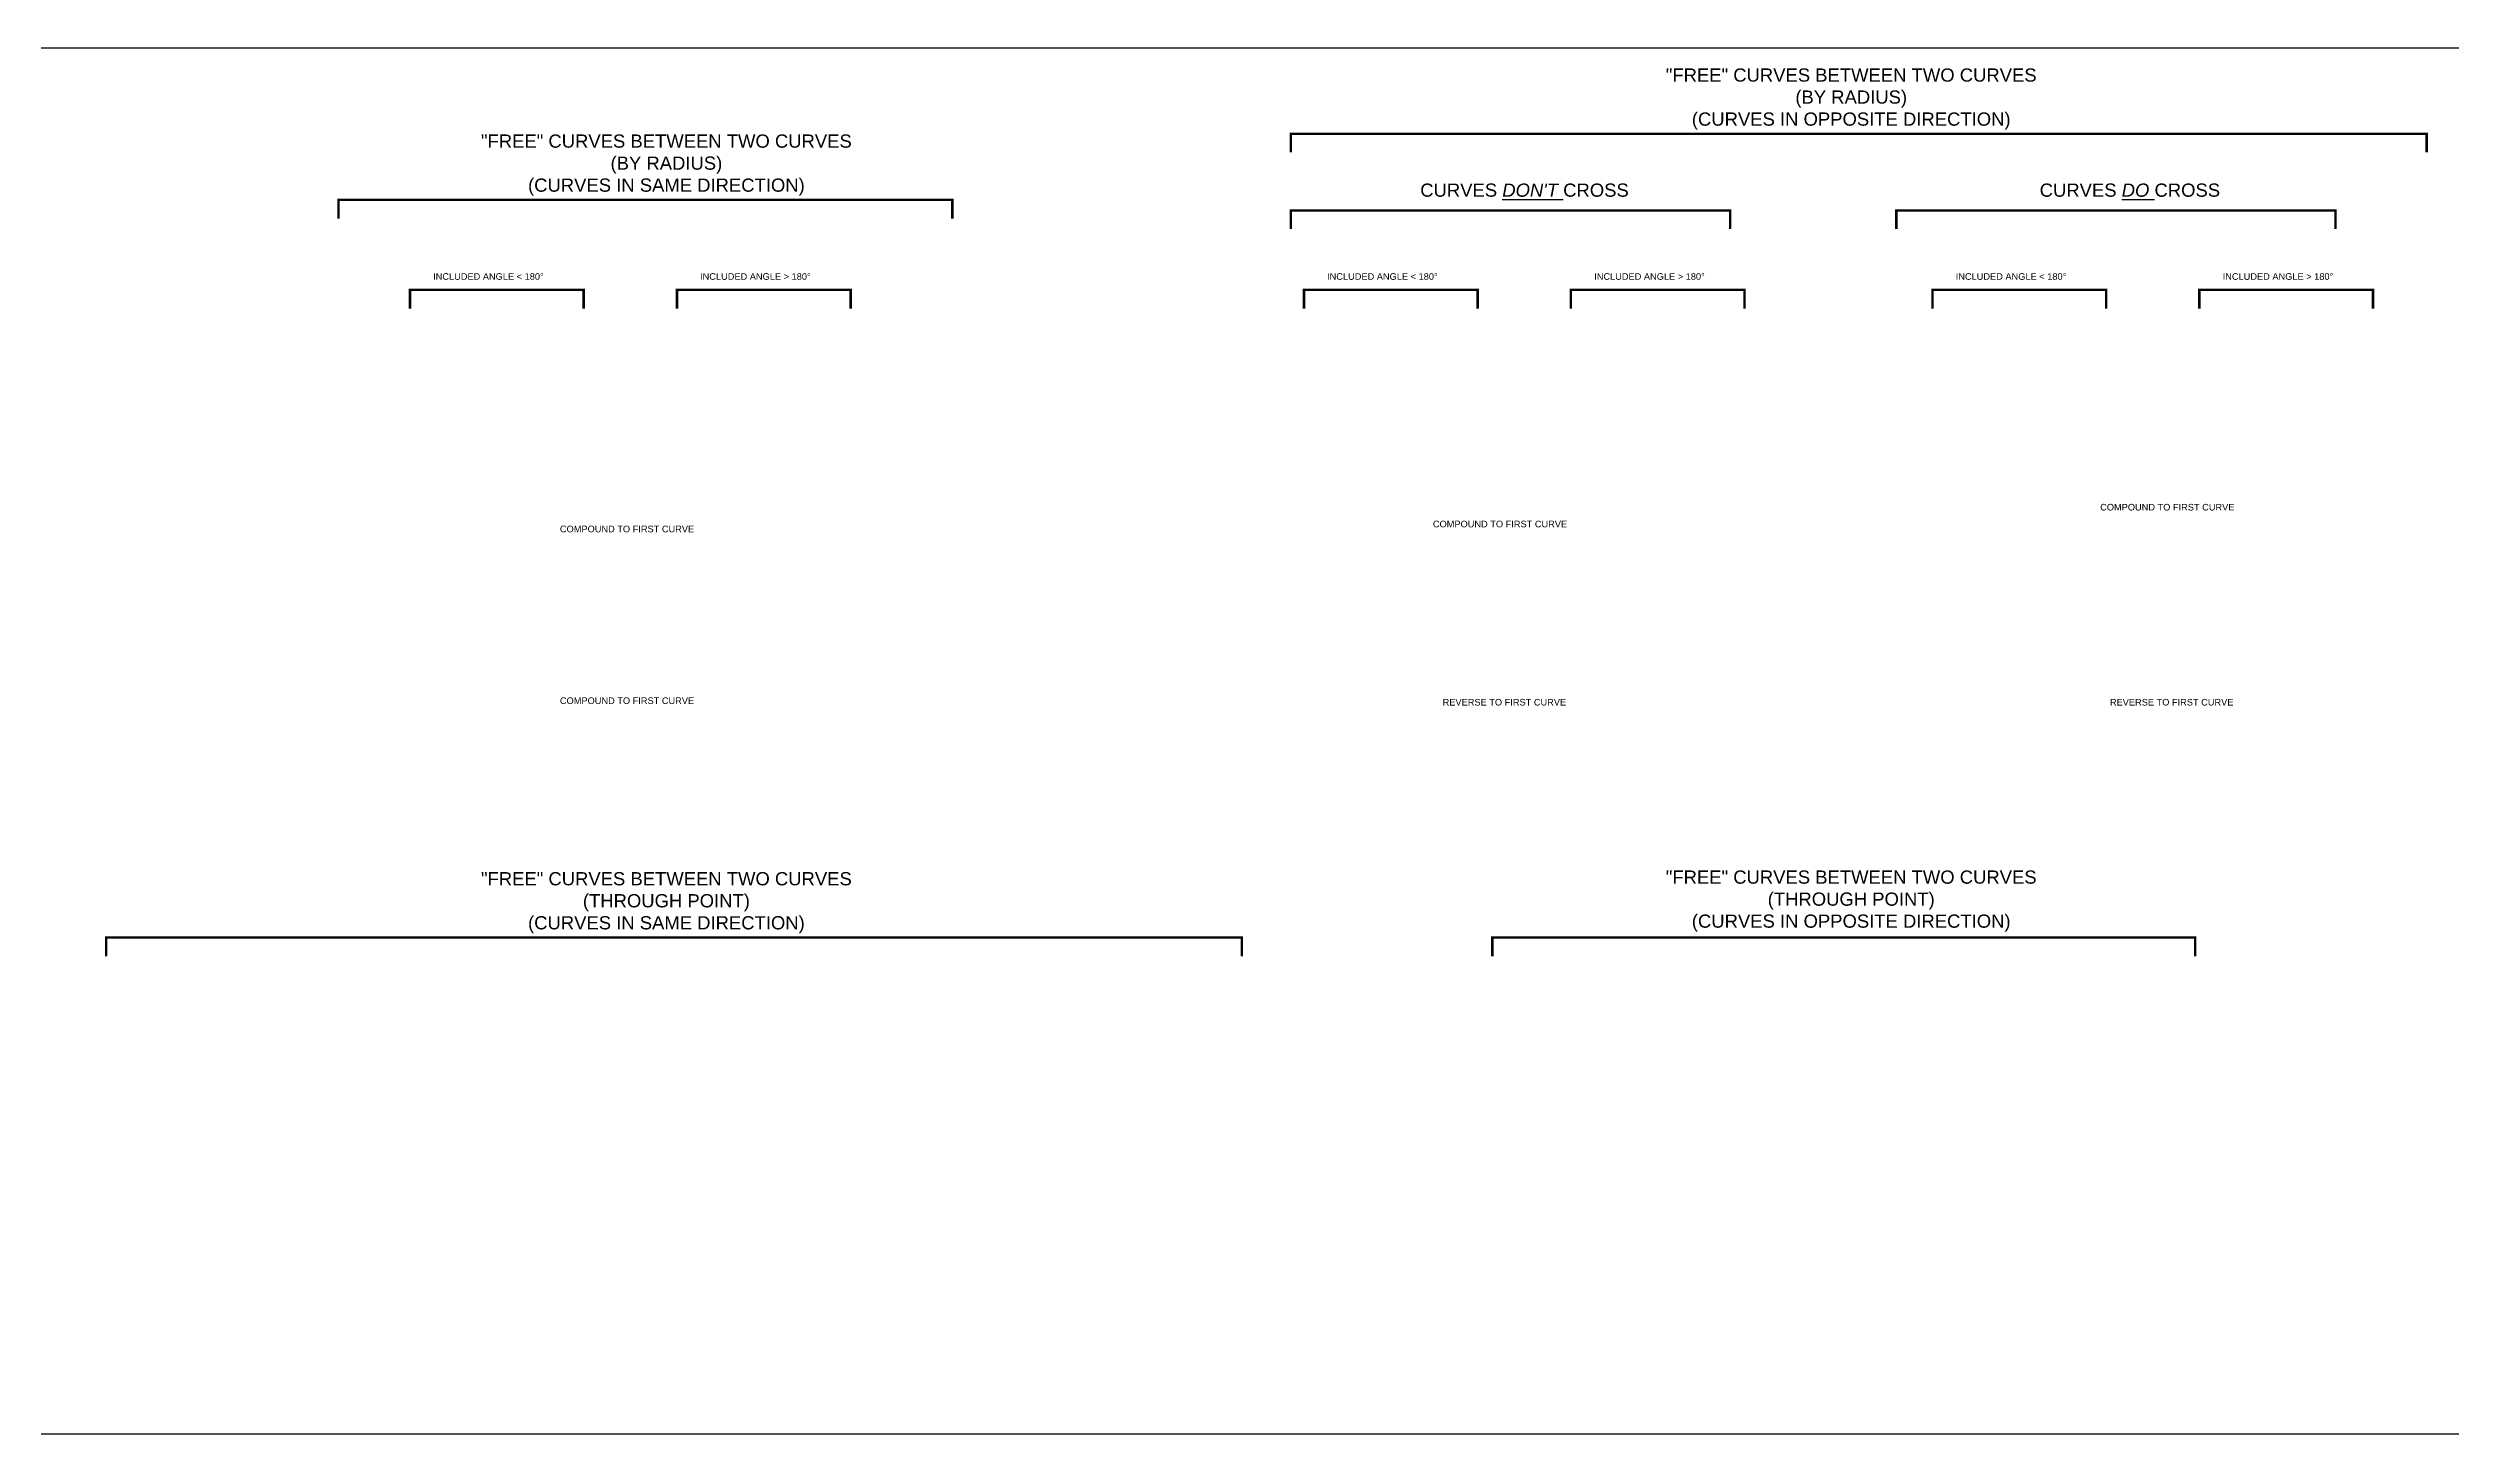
# Model space of a CAD drawing. Header units: feet. Extents: x 1000000 to 1065123, y 992134 to 1008392.
# Drawn here: x 1019726 to 1034287, y 1000000 to 1008392 of the extents above; entities that cross this region are included whole.
import ezdxf

# ---------------------------------------------------------------- set-up
doc = ezdxf.new("R2010")
doc.units = ezdxf.units.FT
doc.header["$LTSCALE"] = 40
doc.header["$MEASUREMENT"] = 0
doc.styles.get("Standard").update_dxf_attribs({"font": 'arial.ttf'})

msp = doc.modelspace()

# ---------------------------------------------------------------- linework, layer by layer
msp.add_lwpolyline([(1000000, 1000000), (1041785, 1000000), (1041785, 1008392), (1000000, 1008392)], close=True)
at = {"const_width": 15}
for points in [[(1034134, 1007760), (1034134, 1007873), (1027254, 1007873), (1027254, 1007760)], [(1025203, 1007360), (1025203, 1007473), (1021485, 1007473), (1021485, 1007360)], [(1029915, 1007296), (1029915, 1007409), (1027254, 1007409), (1027254, 1007296)], [(1033582, 1007296), (1033582, 1007409), (1030921, 1007409), (1030921, 1007296)], [(1022970, 1006815), (1022970, 1006928), (1021918, 1006928), (1021918, 1006815)], [(1024587, 1006815), (1024587, 1006928), (1023535, 1006928), (1023535, 1006815)], [(1028385, 1006815), (1028385, 1006928), (1027333, 1006928), (1027333, 1006815)], [(1030002, 1006815), (1030002, 1006928), (1028950, 1006928), (1028950, 1006815)], [(1032192, 1006815), (1032192, 1006928), (1031140, 1006928), (1031140, 1006815)], [(1033809, 1006815), (1033809, 1006928), (1032757, 1006928), (1032757, 1006815)], [(1026957, 1002893), (1026957, 1003006), (1020077, 1003006), (1020077, 1002893)], [(1032731, 1002893), (1032731, 1003006), (1028474, 1003006), (1028474, 1002893)]]:
    msp.add_lwpolyline(points, dxfattribs=at)

# ---------------------------------------------------------------- texts
for s, insert, char_height, width, attachment_point in [('{\\fArial|b0|i0|c238|p34;"FREE" CURVES BETWEEN \\fArial|b0|i0|c0|p34;TWO \\fArial|b0|i0|c238|p34;CURVE\\fArial|b0|i0|c0|p34;S\\P(BY RADIUS)\\P(CURVES IN OPPOSITE DIRECTION)\\fArial|b0|i0|c238|p34;}', (1030648, 1008269), 80, 2408.37, 2), ('{\\fArial|b0|i0|c238|p34;"FREE" CURVES BETWEEN \\fArial|b0|i0|c0|p34;TWO \\fArial|b0|i0|c238|p34;CURVE\\fArial|b0|i0|c0|p34;S\\P(BY RADIUS)\\P(CURVES IN SAME DIRECTION)\\fArial|b0|i0|c238|p34;}', (1023471, 1007869), 80, 2408.37, 2), ("{\\fArial|b0|i0|c238|p34;CURVES \\fArial|b0|i1|c0|p34;\\LDON'T\\fArial|b0|i0|c0|p34;\\l CROSS\\fArial|b0|i0|c238|p34;}", (1028669, 1007572), 80, 2408.37, 2), ('{\\fArial|b0|i0|c238|p34;CURVES \\fArial|b0|i1|c0|p34;\\LDO\\fArial|b0|i0|c0|p34;\\l CROSS\\fArial|b0|i0|c238|p34;}', (1032336, 1007572), 80, 2408.37, 2), ('INCLUDED ANGLE < 180%%d', (1022058, 1007029), 40, 812.15, 1), ('INCLUDED ANGLE > 180%%d', (1023675, 1007029), 40, 812.15, 1), ('INCLUDED ANGLE < 180%%d', (1027473, 1007029), 40, 812.15, 1), ('INCLUDED ANGLE > 180%%d', (1029091, 1007029), 40, 812.15, 1), ('INCLUDED ANGLE < 180%%d', (1031281, 1007029), 40, 812.15, 1), ('INCLUDED ANGLE > 180%%d', (1032898, 1007029), 40, 812.15, 1), ('{\\fArial|b0|i0|c0|p34;COMPOUND TO FIRST CURVE\\fArial|b0|i0|c238|p34;}', (1032156, 1005632), 40, 812.15, 1), ('{\\fArial|b0|i0|c0|p34;COMPOUND TO FIRST CURVE\\fArial|b0|i0|c238|p34;}', (1022826, 1005500), 40, 812.15, 1), ('{\\fArial|b0|i0|c0|p34;COMPOUND TO FIRST CURVE\\fArial|b0|i0|c238|p34;}', (1028114, 1005530), 40, 812.15, 1), ('{\\fArial|b0|i0|c0|p34;COMPOUND TO FIRST CURVE\\fArial|b0|i0|c238|p34;}', (1022826, 1004460), 40, 812.15, 1), ('{\\fArial|b0|i0|c0|p34;REVERSE TO FIRST CURVE\\fArial|b0|i0|c238|p34;}', (1028173, 1004451), 40, 812.15, 1), ('{\\fArial|b0|i0|c0|p34;REVERSE TO FIRST CURVE\\fArial|b0|i0|c238|p34;}', (1032215, 1004451), 40, 812.15, 1), ('{\\fArial|b0|i0|c238|p34;"FREE" CURVES BETWEEN \\fArial|b0|i0|c0|p34;TWO \\fArial|b0|i0|c238|p34;CURVE\\fArial|b0|i0|c0|p34;S\\P(THROUGH POINT)\\P(CURVES IN OPPOSITE DIRECTION)\\fArial|b0|i0|c238|p34;}', (1030648, 1003412), 80, 2408.37, 2), ('{\\fArial|b0|i0|c238|p34;"FREE" CURVES BETWEEN \\fArial|b0|i0|c0|p34;TWO \\fArial|b0|i0|c238|p34;CURVE\\fArial|b0|i0|c0|p34;S\\P(THROUGH POINT)\\P(CURVES IN SAME DIRECTION)\\fArial|b0|i0|c238|p34;}', (1023471, 1003402), 80, 2408.37, 2)]:
    msp.add_mtext(s, dxfattribs=dict(insert=insert, char_height=char_height, width=width, attachment_point=attachment_point))

doc.saveas('drawing.dxf')
